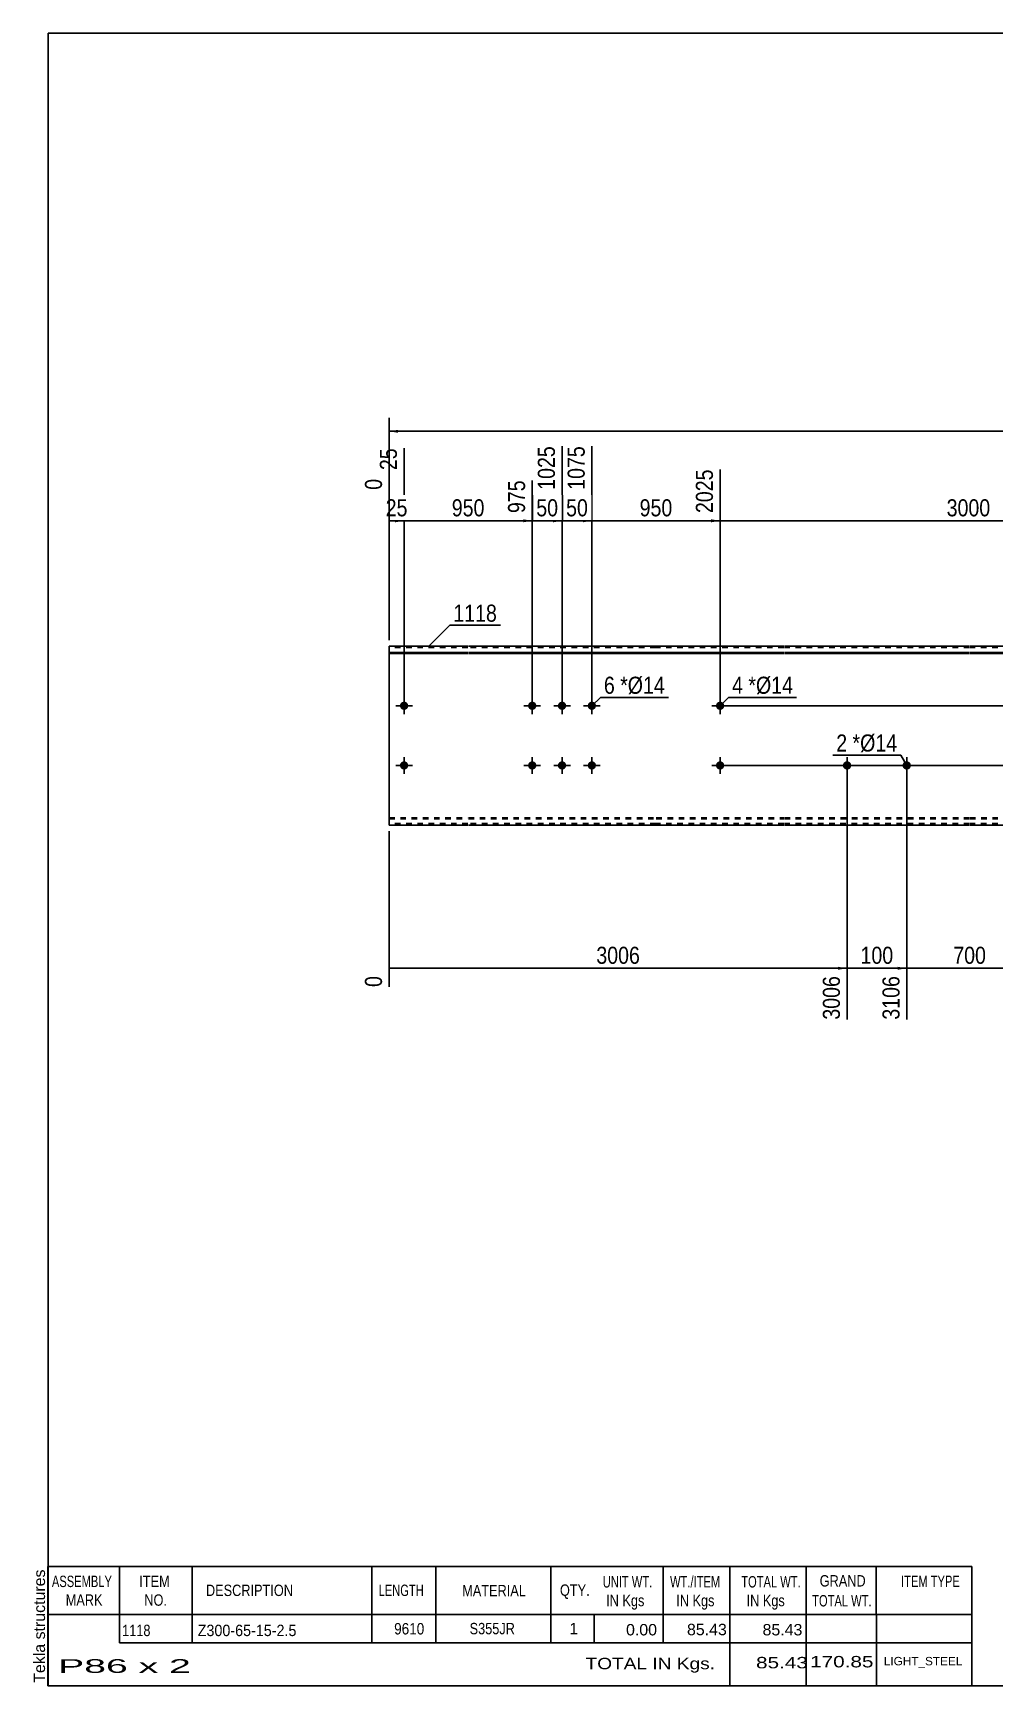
# Model space of a CAD drawing. Header units: millimetres. Extents: x -60 to 343, y -159 to 118.
# Drawn here: x -59.7 to 101.6, y -159.3 to 117.8 of the extents above; entities that cross this region are included whole.
import ezdxf

# ---------------------------------------------------------------- set-up
doc = ezdxf.new("R2010")
doc.units = ezdxf.units.MM
doc.linetypes.add('DXK_LINE_DOT1', pattern=[1.8814, 0.9407, -0.9407])
doc.styles.add('Arial', font='ARIAL.TTF', dxfattribs={"height": 0.2})
doc.styles.add('Arial Narrow', font='ARIALN.TTF', dxfattribs={"height": 0.2})

# ---------------------------------------------------------------- blocks, each defined once
blk = doc.blocks.new('Unknown-629085307-1779')
at = {"color": 5, "linetype": 'Continuous'}
for p, q in [((342.8, 117.75), (-57.2, 117.75)), ((-57.2, 117.75), (-57.2, -159.25)), ((342.8, -159.25), (342.8, 117.75)), ((-57.2, -159.25), (342.8, -159.25))]:
    blk.add_line(p, q, dxfattribs=at)
at = {"color": 174, "linetype": 'Continuous', "style": 'Arial'}
blk.add_text('Tekla structures', height=1.9102, rotation=90, dxfattribs=at).set_placement((-57.7, -158.75))
blk = doc.blocks.new('Part-629085307-1218 - 1203')
at = {"color": 2, "linetype": 'Continuous'}
for p, q in [((0, -15), (0, 15)), ((13.2, 15), (0, 15)), ((0, 13.94), (13.2, 13.94)), ((44.69, 15), (13.3, 15)), ((13.3, 13.94), (44.69, 13.94)), ((66.18, 15), (44.79, 15)), ((44.79, 13.94), (66.18, 13.94)), ((97.28, 15), (66.28, 15)), ((66.28, 13.94), (97.28, 13.94)), ((128.38, 15), (97.38, 15)), ((97.38, 13.94), (128.38, 13.94)), ((149.08, 15), (128.48, 15)), ((128.48, 13.94), (149.08, 13.94)), ((180.18, 15), (149.18, 15)), ((149.18, 13.94), (180.18, 13.94)), ((211.28, 15), (180.28, 15)), ((180.28, 13.94), (211.28, 13.94)), ((242.38, 15), (211.38, 15)), ((211.38, 13.94), (242.38, 13.94)), ((273.88, 15), (242.48, 15)), ((242.48, 13.94), (273.88, 13.94)), ((283.58, 15), (273.98, 15)), ((273.98, 13.94), (283.58, 13.94)), ((283.58, 15), (283.58, -15)), ((0, 13.76), (13.2, 13.76)), ((13.3, 13.76), (44.69, 13.76)), ((44.79, 13.76), (66.18, 13.76)), ((66.28, 13.76), (97.28, 13.76)), ((97.38, 13.76), (128.38, 13.76)), ((128.48, 13.76), (149.08, 13.76)), ((149.18, 13.76), (180.18, 13.76)), ((180.28, 13.76), (211.28, 13.76)), ((211.38, 13.76), (242.38, 13.76)), ((242.48, 13.76), (273.88, 13.76)), ((273.98, 13.76), (283.58, 13.76)), ((13.2, -15), (0, -15)), ((44.69, -15), (13.3, -15)), ((66.18, -15), (44.79, -15)), ((97.28, -15), (66.28, -15)), ((128.38, -15), (97.38, -15)), ((149.08, -15), (128.48, -15)), ((180.18, -15), (149.18, -15)), ((211.28, -15), (180.28, -15)), ((242.38, -15), (211.38, -15)), ((273.88, -15), (242.48, -15)), ((283.58, -15), (273.98, -15))]:
    blk.add_line(p, q, dxfattribs=at)
at = {"color": 7, "linetype": 'DXK_LINE_DOT1'}
for p, q in [((13.2, 14.75), (0, 14.75)), ((44.69, 14.75), (13.3, 14.75)), ((66.18, 14.75), (44.79, 14.75)), ((97.28, 14.75), (66.28, 14.75)), ((128.38, 14.75), (97.38, 14.75)), ((149.08, 14.75), (128.48, 14.75)), ((180.18, 14.75), (149.18, 14.75)), ((211.28, 14.75), (180.28, 14.75)), ((242.38, 14.75), (211.38, 14.75)), ((273.88, 14.75), (242.48, 14.75)), ((283.58, 14.75), (273.98, 14.75)), ((0, -13.76), (13.2, -13.76)), ((13.3, -13.76), (44.69, -13.76)), ((44.79, -13.76), (66.18, -13.76)), ((66.28, -13.76), (97.28, -13.76)), ((97.38, -13.76), (128.38, -13.76)), ((128.48, -13.76), (149.08, -13.76)), ((149.18, -13.76), (180.18, -13.76)), ((180.28, -13.76), (211.28, -13.76)), ((211.38, -13.76), (242.38, -13.76)), ((242.48, -13.76), (273.88, -13.76)), ((273.98, -13.76), (283.58, -13.76)), ((0, -13.94), (13.2, -13.94)), ((13.2, -14.75), (0, -14.75)), ((13.3, -13.94), (44.69, -13.94)), ((44.69, -14.75), (13.3, -14.75)), ((44.79, -13.94), (66.18, -13.94)), ((66.18, -14.75), (44.79, -14.75)), ((66.28, -13.94), (97.28, -13.94)), ((97.28, -14.75), (66.28, -14.75)), ((97.38, -13.94), (128.38, -13.94)), ((128.38, -14.75), (97.38, -14.75)), ((128.48, -13.94), (149.08, -13.94)), ((149.08, -14.75), (128.48, -14.75)), ((149.18, -13.94), (180.18, -13.94)), ((180.18, -14.75), (149.18, -14.75)), ((180.28, -13.94), (211.28, -13.94)), ((211.28, -14.75), (180.28, -14.75)), ((211.38, -13.94), (242.38, -13.94)), ((242.38, -14.75), (211.38, -14.75)), ((242.48, -13.94), (273.88, -13.94)), ((273.88, -14.75), (242.48, -14.75)), ((273.98, -13.94), (283.58, -13.94)), ((283.58, -14.75), (273.98, -14.75))]:
    blk.add_line(p, q, dxfattribs=at)
blk = doc.blocks.new('Bolt-629085307-1219 - 1203')
at = {"linetype": 'Continuous'}
for points in [[(23.29, 5, -1), (24.69, 5, -1)], [(28.29, 5, -1), (29.69, 5, -1)], [(33.29, 5, -1), (34.69, 5, -1)], [(23.29, -5, -1), (24.69, -5, -1)], [(28.29, -5, -1), (29.69, -5, -1)], [(33.29, -5, -1), (34.69, -5, -1)]]:
    blk.add_hatch(color=3, dxfattribs=at).paths.add_polyline_path(points)
at = {"color": 3, "linetype": 'Continuous'}
for p, q in [((23.99, 3.6), (23.99, 6.4)), ((28.99, 3.6), (28.99, 6.4)), ((33.99, 3.6), (33.99, 6.4)), ((22.59, 5), (25.39, 5)), ((27.59, 5), (30.39, 5)), ((32.59, 5), (35.39, 5)), ((22.59, -5), (25.39, -5)), ((23.99, -6.4), (23.99, -3.6)), ((27.59, -5), (30.39, -5)), ((28.99, -6.4), (28.99, -3.6)), ((32.59, -5), (35.39, -5)), ((33.99, -6.4), (33.99, -3.6))]:
    blk.add_line(p, q, dxfattribs=at)
blk = doc.blocks.new('Bolt-629085307-1220 - 1203')
at = {"linetype": 'Continuous'}
for points in [[(1.8, 5, -1), (3.2, 5, -1)], [(54.79, 5, -1), (56.19, 5, -1)]]:
    blk.add_hatch(color=3, dxfattribs=at).paths.add_polyline_path(points)
at = {"color": 3, "linetype": 'Continuous'}
for p, q in [((2.5, 3.6), (2.5, 6.4)), ((55.49, 3.6), (55.49, 6.4)), ((1.1, 5), (3.9, 5)), ((54.09, 5), (56.89, 5))]:
    blk.add_line(p, q, dxfattribs=at)
blk = doc.blocks.new('Bolt-629085307-1221 - 1203')
at = {"linetype": 'Continuous'}
for points in [[(1.8, -5, -1), (3.2, -5, -1)], [(54.79, -5, -1), (56.19, -5, -1)]]:
    blk.add_hatch(color=3, dxfattribs=at).paths.add_polyline_path(points)
at = {"color": 3, "linetype": 'Continuous'}
for p, q in [((1.1, -5), (3.9, -5)), ((2.5, -6.4), (2.5, -3.6)), ((54.09, -5), (56.89, -5)), ((55.49, -6.4), (55.49, -3.6))]:
    blk.add_line(p, q, dxfattribs=at)
blk = doc.blocks.new('Bolt-629085307-1224 - 1203')
at = {"linetype": 'Continuous'}
for points in [[(76.78, -5.7), (76.64, -5.69), (76.5, -5.64), (76.37, -5.57), (76.26, -5.47), (76.18, -5.35), (76.12, -5.22), (76.09, -5.08), (76.09, -4.93), (76.12, -4.79), (76.18, -4.65), (76.26, -4.53), (76.37, -4.44), (76.5, -4.36), (76.64, -4.32), (76.78, -4.3), (76.93, -4.32), (77.07, -4.36), (77.2, -4.44), (77.31, -4.53), (77.39, -4.65), (77.45, -4.79), (77.48, -4.93), (77.48, -5.08), (77.45, -5.22), (77.39, -5.35), (77.31, -5.47), (77.2, -5.57), (77.07, -5.64), (76.93, -5.69)], [(86.78, -5.7), (86.64, -5.69), (86.5, -5.64), (86.37, -5.57), (86.26, -5.47), (86.18, -5.35), (86.12, -5.22), (86.09, -5.08), (86.09, -4.93), (86.12, -4.79), (86.18, -4.65), (86.26, -4.53), (86.37, -4.44), (86.5, -4.36), (86.64, -4.32), (86.78, -4.3), (86.93, -4.32), (87.07, -4.36), (87.2, -4.44), (87.31, -4.53), (87.39, -4.65), (87.45, -4.79), (87.48, -4.93), (87.48, -5.08), (87.45, -5.22), (87.39, -5.35), (87.31, -5.47), (87.2, -5.57), (87.07, -5.64), (86.93, -5.69)]]:
    blk.add_hatch(color=3, dxfattribs=at).paths.add_polyline_path(points)
at = {"color": 3, "linetype": 'Continuous'}
for p, q in [((78.18, -5), (75.38, -5)), ((76.78, -6.4), (76.78, -3.6)), ((88.18, -5), (85.38, -5)), ((86.78, -6.4), (86.78, -3.6))]:
    blk.add_line(p, q, dxfattribs=at)
blk = doc.blocks.new('StraightDimension-629085307-1367 - 1203')
at = {"linetype": 'Continuous'}
for points in [[(275.75, 13.5), (276, 15), (276.25, 13.5)], [(276.25, 6.5), (276, 5), (275.75, 6.5)]]:
    blk.add_hatch(color=7, dxfattribs=at).paths.add_polyline_path(points)
at = {"color": 7, "linetype": 'Continuous'}
for p, q in [((264.18, 15), (278.4, 15)), ((276, 5), (276, 15)), ((56.49, 5), (278.4, 5))]:
    blk.add_line(p, q, dxfattribs=at)
at = {"color": 0}
blk.add_wipeout([(275.85, 13.34), (271.65, 13.34), (271.65, 6.66), (275.85, 6.66)], dxfattribs=at)
at = {"color": 3, "style": 'Arial Narrow'}
blk.add_text('100', height=2.863, rotation=90.0002, dxfattribs=at).set_placement((275.25, 7.26))
blk = doc.blocks.new('StraightDimension-629085307-1312 - 1203')
at = {"linetype": 'Continuous'}
blk.add_hatch(color=7, dxfattribs=at).paths.add_polyline_path([(53.99, 36.25), (55.49, 36), (53.99, 35.75)])
at = {"color": 7, "linetype": 'Continuous'}
for p, q in [((33.99, 6), (33.99, 48.51)), ((55.49, 6), (55.49, 44.61)), ((33.99, 36), (55.49, 36))]:
    blk.add_line(p, q, dxfattribs=at)
at = {"color": 0, "linetype": 'Continuous'}
blk.add_wipeout([(54.89, 45.21), (50.69, 45.21), (50.69, 36.7), (54.89, 36.7)], dxfattribs=at)
at = {"color": 0}
blk.add_wipeout([(48.08, 36.15), (48.08, 40.35), (41.4, 40.35), (41.4, 36.15)], dxfattribs=at)
at = {"color": 3, "linetype": 'Continuous', "style": 'Arial Narrow'}
blk.add_text('2025', height=2.863, rotation=90.0002, dxfattribs=at).set_placement((54.29, 37.3))
at = {"color": 3, "style": 'Arial Narrow'}
blk.add_text('950', height=2.863, dxfattribs=at).set_placement((42, 36.75))
blk = doc.blocks.new('StraightDimension-629085307-1270 - 1203')
at = {"linetype": 'Continuous'}
blk.add_hatch(color=7, dxfattribs=at).paths.add_polyline_path([(106.38, -38.75), (107.88, -39), (106.38, -39.25)])
at = {"color": 7, "linetype": 'Continuous'}
for p, q in [((86.78, -6), (86.78, -47.61)), ((107.88, -6), (107.88, -47.61)), ((86.78, -39), (107.88, -39))]:
    blk.add_line(p, q, dxfattribs=at)
at = {"color": 0}
blk.add_wipeout([(100.68, -38.85), (100.68, -34.65), (93.99, -34.65), (93.99, -38.85)], dxfattribs=at)
at = {"color": 0, "linetype": 'Continuous'}
blk.add_wipeout([(107.28, -39.7), (103.08, -39.7), (103.08, -48.21), (107.28, -48.21)], dxfattribs=at)
at = {"color": 3, "style": 'Arial Narrow'}
blk.add_text('700', height=2.863, dxfattribs=at).set_placement((94.59, -38.25))
at = {"color": 3, "linetype": 'Continuous', "style": 'Arial Narrow'}
blk.add_text('3806', height=2.863, rotation=90.0002, dxfattribs=at).set_placement((106.68, -47.61))
blk = doc.blocks.new('StraightDimension-629085307-1271 - 1203')
at = {"linetype": 'Continuous'}
blk.add_hatch(color=7, dxfattribs=at).paths.add_polyline_path([(85.28, -38.75), (86.78, -39), (85.28, -39.25)])
at = {"color": 7, "linetype": 'Continuous'}
for p, q in [((76.78, -6), (76.78, -47.61)), ((86.78, -6), (86.78, -47.61)), ((76.78, -39), (86.78, -39))]:
    blk.add_line(p, q, dxfattribs=at)
at = {"color": 0}
blk.add_wipeout([(85.13, -38.85), (85.13, -34.65), (78.44, -34.65), (78.44, -38.85)], dxfattribs=at)
at = {"color": 3, "style": 'Arial Narrow'}
blk.add_text('100', height=2.863, dxfattribs=at).set_placement((79.04, -38.25))
at = {"color": 0, "linetype": 'Continuous'}
blk.add_wipeout([(86.18, -39.7), (81.98, -39.7), (81.98, -48.21), (86.18, -48.21)], dxfattribs=at)
at = {"color": 3, "linetype": 'Continuous', "style": 'Arial Narrow'}
blk.add_text('3106', height=2.863, rotation=90.0002, dxfattribs=at).set_placement((85.58, -47.61))
blk = doc.blocks.new('StraightDimension-629085307-1351 - 1203')
at = {"linetype": 'Continuous'}
for points in [[(242.75, 13.5), (243, 15), (243.25, 13.5)], [(243.25, -3.5), (243, -5), (242.75, -3.5)]]:
    blk.add_hatch(color=7, dxfattribs=at).paths.add_polyline_path(points)
at = {"color": 7, "linetype": 'Continuous'}
for p, q in [((232.88, 15), (245.4, 15)), ((243, -5), (243, 15)), ((87.78, -5), (245.4, -5))]:
    blk.add_line(p, q, dxfattribs=at)
at = {"color": 0}
blk.add_wipeout([(242.85, 8.34), (238.65, 8.34), (238.65, 1.66), (242.85, 1.66)], dxfattribs=at)
at = {"color": 3, "style": 'Arial Narrow'}
blk.add_text('200', height=2.863, rotation=90.0002, dxfattribs=at).set_placement((242.25, 2.26))
blk = doc.blocks.new('StraightDimension-629085307-1272 - 1203')
at = {"linetype": 'Continuous'}
blk.add_hatch(color=7, dxfattribs=at).paths.add_polyline_path([(75.28, -38.75), (76.78, -39), (75.28, -39.25)])
at = {"color": 7, "linetype": 'Continuous'}
for p, q in [((76.78, -6), (76.78, -47.61)), ((0, -16), (0, -42.13)), ((0, -39), (76.78, -39))]:
    blk.add_line(p, q, dxfattribs=at)
at = {"color": 0}
blk.add_wipeout([(42.65, -38.85), (42.65, -34.65), (34.14, -34.65), (34.14, -38.85)], dxfattribs=at)
at = {"color": 0, "linetype": 'Continuous'}
for points in [[(-0.6, -39.7), (-4.8, -39.7), (-4.8, -42.73), (-0.6, -42.73)], [(76.18, -39.7), (71.98, -39.7), (71.98, -48.21), (76.18, -48.21)]]:
    blk.add_wipeout(points, dxfattribs=at)
at = {"color": 3, "style": 'Arial Narrow'}
blk.add_text('3006', height=2.863, dxfattribs=at).set_placement((34.74, -38.25))
at = {"color": 3, "linetype": 'Continuous', "style": 'Arial Narrow'}
for s, height, p in [('0', 2.86, (-1.2, -42.13)), ('3006', 2.863, (75.58, -47.61))]:
    blk.add_text(s, height=height, rotation=90.0002, dxfattribs=at).set_placement(p)
blk = doc.blocks.new('StraightDimension-629085307-1311 - 1203')
at = {"linetype": 'Continuous'}
blk.add_hatch(color=7, dxfattribs=at).paths.add_polyline_path([(137.28, 36.25), (138.78, 36), (137.28, 35.75)])
at = {"color": 7, "linetype": 'Continuous'}
for p, q in [((55.49, 6), (55.49, 44.61)), ((138.78, 6), (138.78, 44.61)), ((55.49, 36), (138.78, 36))]:
    blk.add_line(p, q, dxfattribs=at)
at = {"color": 0, "linetype": 'Continuous'}
blk.add_wipeout([(138.18, 45.21), (133.98, 45.21), (133.98, 36.7), (138.18, 36.7)], dxfattribs=at)
at = {"color": 0}
blk.add_wipeout([(101.39, 36.15), (101.39, 40.35), (92.88, 40.35), (92.88, 36.15)], dxfattribs=at)
at = {"color": 3, "linetype": 'Continuous', "style": 'Arial Narrow'}
blk.add_text('5025', height=2.863, rotation=90.0002, dxfattribs=at).set_placement((137.58, 37.3))
at = {"color": 3, "style": 'Arial Narrow'}
blk.add_text('3000', height=2.863, dxfattribs=at).set_placement((93.48, 36.75))
blk = doc.blocks.new('StraightDimension-629085307-1313 - 1203')
at = {"linetype": 'Continuous'}
blk.add_hatch(color=7, dxfattribs=at).paths.add_polyline_path([(32.49, 36.25), (33.99, 36), (32.49, 35.75)])
at = {"color": 7, "linetype": 'Continuous'}
for p, q in [((28.99, 6), (28.99, 48.51)), ((33.99, 6), (33.99, 48.51)), ((28.99, 36), (33.99, 36))]:
    blk.add_line(p, q, dxfattribs=at)
at = {"color": 0}
blk.add_wipeout([(33.92, 36.15), (33.92, 40.35), (29.07, 40.35), (29.07, 36.15)], dxfattribs=at)
at = {"color": 0, "linetype": 'Continuous'}
blk.add_wipeout([(33.39, 49.11), (29.19, 49.11), (29.19, 40.6), (33.39, 40.6)], dxfattribs=at)
at = {"color": 3, "linetype": 'Continuous', "style": 'Arial Narrow'}
blk.add_text('1075', height=2.863, rotation=90.0002, dxfattribs=at).set_placement((32.79, 41.2))
at = {"color": 3, "style": 'Arial Narrow'}
blk.add_text('50', height=2.863, dxfattribs=at).set_placement((29.67, 36.75))
blk = doc.blocks.new('StraightDimension-629085307-1314 - 1203')
at = {"linetype": 'Continuous'}
blk.add_hatch(color=7, dxfattribs=at).paths.add_polyline_path([(27.49, 36.25), (28.99, 36), (27.49, 35.75)])
at = {"color": 7, "linetype": 'Continuous'}
for p, q in [((28.99, 6), (28.99, 48.51)), ((23.99, 6), (23.99, 42.78)), ((23.99, 36), (28.99, 36))]:
    blk.add_line(p, q, dxfattribs=at)
at = {"color": 0}
blk.add_wipeout([(28.92, 36.15), (28.92, 40.35), (24.07, 40.35), (24.07, 36.15)], dxfattribs=at)
at = {"color": 0, "linetype": 'Continuous'}
blk.add_wipeout([(28.39, 49.11), (24.19, 49.11), (24.19, 40.6), (28.39, 40.6)], dxfattribs=at)
at = {"color": 3, "linetype": 'Continuous', "style": 'Arial Narrow'}
blk.add_text('1025', height=2.863, rotation=90.0002, dxfattribs=at).set_placement((27.79, 41.2))
at = {"color": 3, "style": 'Arial Narrow'}
blk.add_text('50', height=2.863, dxfattribs=at).set_placement((24.67, 36.75))
blk = doc.blocks.new('StraightDimension-629085307-1315 - 1203')
at = {"linetype": 'Continuous'}
blk.add_hatch(color=7, dxfattribs=at).paths.add_polyline_path([(22.49, 36.25), (23.99, 36), (22.49, 35.75)])
at = {"color": 7, "linetype": 'Continuous'}
for p, q in [((2.5, 6), (2.5, 48.16)), ((23.99, 6), (23.99, 42.78)), ((2.5, 36), (23.99, 36))]:
    blk.add_line(p, q, dxfattribs=at)
at = {"color": 0, "linetype": 'Continuous'}
blk.add_wipeout([(23.39, 43.38), (19.19, 43.38), (19.19, 36.7), (23.39, 36.7)], dxfattribs=at)
at = {"color": 0}
blk.add_wipeout([(16.59, 36.15), (16.59, 40.35), (9.9, 40.35), (9.9, 36.15)], dxfattribs=at)
at = {"color": 3, "linetype": 'Continuous', "style": 'Arial Narrow'}
blk.add_text('975', height=2.863, rotation=90.0002, dxfattribs=at).set_placement((22.79, 37.3))
at = {"color": 3, "style": 'Arial Narrow'}
blk.add_text('950', height=2.863, dxfattribs=at).set_placement((10.5, 36.75))
blk = doc.blocks.new('StraightDimension-629085307-1316 - 1203')
at = {"linetype": 'Continuous'}
blk.add_hatch(color=7, dxfattribs=at).paths.add_polyline_path([(1, 36.25), (2.5, 36), (1, 35.75)])
at = {"color": 7, "linetype": 'Continuous'}
for p, q in [((2.5, 6), (2.5, 48.16)), ((0, 16), (0, 43.03)), ((0, 36), (2.5, 36))]:
    blk.add_line(p, q, dxfattribs=at)
at = {"color": 0, "linetype": 'Continuous'}
blk.add_wipeout([(1.9, 48.76), (-2.3, 48.76), (-2.3, 43.9), (1.9, 43.9)], dxfattribs=at)
at = {"color": 0}
blk.add_wipeout([(3.68, 36.15), (3.68, 40.35), (-1.18, 40.35), (-1.18, 36.15)], dxfattribs=at)
at = {"color": 0, "linetype": 'Continuous'}
blk.add_wipeout([(-0.6, 43.63), (-4.8, 43.63), (-4.8, 40.6), (-0.6, 40.6)], dxfattribs=at)
at = {"color": 3, "linetype": 'Continuous', "style": 'Arial Narrow'}
for s, height, p in [('25', 2.863, (1.3, 44.5)), ('0', 2.86, (-1.2, 41.2))]:
    blk.add_text(s, height=height, rotation=90.0002, dxfattribs=at).set_placement(p)
at = {"color": 3, "style": 'Arial Narrow'}
blk.add_text('25', height=2.863, dxfattribs=at).set_placement((-0.58, 36.75))
blk = doc.blocks.new('StraightDimension-629085307-1352 - 1203')
at = {"linetype": 'Continuous'}
for points in [[(242.75, -6.5), (243, -5), (243.25, -6.5)], [(243.25, -13.5), (243, -15), (242.75, -13.5)]]:
    blk.add_hatch(color=7, dxfattribs=at).paths.add_polyline_path(points)
at = {"color": 7, "linetype": 'Continuous'}
for p, q in [((87.78, -5), (245.4, -5)), ((243, -15), (243, -5)), ((232.88, -15), (245.4, -15))]:
    blk.add_line(p, q, dxfattribs=at)
at = {"color": 0}
blk.add_wipeout([(242.85, -6.66), (238.65, -6.66), (238.65, -13.34), (242.85, -13.34)], dxfattribs=at)
at = {"color": 3, "style": 'Arial Narrow'}
blk.add_text('100', height=2.863, rotation=90.0002, dxfattribs=at).set_placement((242.25, -12.74))
blk = doc.blocks.new('StraightDimension-629085307-1368 - 1203')
at = {"linetype": 'Continuous'}
for points in [[(275.75, 3.5), (276, 5), (276.25, 3.5)], [(276.25, -3.5), (276, -5), (275.75, -3.5)]]:
    blk.add_hatch(color=7, dxfattribs=at).paths.add_polyline_path(points)
at = {"color": 7, "linetype": 'Continuous'}
for p, q in [((56.49, 5), (278.4, 5)), ((276, -5), (276, 5)), ((56.49, -5), (278.4, -5))]:
    blk.add_line(p, q, dxfattribs=at)
at = {"color": 0}
blk.add_wipeout([(275.85, 3.34), (271.65, 3.34), (271.65, -3.34), (275.85, -3.34)], dxfattribs=at)
at = {"color": 3, "style": 'Arial Narrow'}
blk.add_text('100', height=2.863, rotation=90.0002, dxfattribs=at).set_placement((275.25, -2.74))
blk = doc.blocks.new('StraightDimension-629085307-1369 - 1203')
at = {"linetype": 'Continuous'}
for points in [[(275.75, -6.5), (276, -5), (276.25, -6.5)], [(276.25, -13.5), (276, -15), (275.75, -13.5)]]:
    blk.add_hatch(color=7, dxfattribs=at).paths.add_polyline_path(points)
at = {"color": 7, "linetype": 'Continuous'}
for p, q in [((56.49, -5), (278.4, -5)), ((276, -15), (276, -5)), ((264.18, -15), (278.4, -15))]:
    blk.add_line(p, q, dxfattribs=at)
at = {"color": 0}
blk.add_wipeout([(275.85, -6.66), (271.65, -6.66), (271.65, -13.34), (275.85, -13.34)], dxfattribs=at)
at = {"color": 3, "style": 'Arial Narrow'}
blk.add_text('100', height=2.863, rotation=90.0002, dxfattribs=at).set_placement((275.25, -12.74))
blk = doc.blocks.new('StraightDimension-629085307-1389 - 1203')
at = {"linetype": 'Continuous'}
for points in [[(1.5, 50.75), (0, 51), (1.5, 51.25)], [(282.08, 51.25), (283.58, 51), (282.08, 50.75)]]:
    blk.add_hatch(color=7, dxfattribs=at).paths.add_polyline_path(points)
at = {"color": 7, "linetype": 'Continuous'}
for p, q in [((0, 16), (0, 53.25)), ((283.58, 16), (283.58, 53.25)), ((0, 51), (283.58, 51))]:
    blk.add_line(p, q, dxfattribs=at)
at = {"color": 0}
blk.add_wipeout([(146.05, 51.15), (146.05, 55.35), (137.53, 55.35), (137.53, 51.15)], dxfattribs=at)
at = {"color": 3, "style": 'Arial Narrow'}
blk.add_text('9610', height=2.863, dxfattribs=at).set_placement((138.13, 51.75))
blk = doc.blocks.new('CBS_BOM-629085307-1846')
at = {"color": 7, "linetype": 'Continuous'}
for p, q in [((-57.23, -147.28), (-57.23, -139.28)), ((-57.23, -139.28), (97.69, -139.28)), ((-45.23, -147.28), (-45.23, -139.28)), ((-33.04, -147.28), (-33.04, -139.28)), ((-2.88, -147.28), (-2.88, -139.28)), ((7.8, -147.28), (7.8, -139.28)), ((27.12, -147.28), (27.12, -139.28)), ((45.92, -147.28), (45.92, -139.28)), ((57.13, -147.28), (57.13, -139.28)), ((69.92, -147.28), (69.92, -139.28)), ((81.67, -147.28), (81.67, -139.28)), ((97.69, -139.29), (97.69, -147.27)), ((-57.23, -147.28), (97.69, -147.28)), ((-57.23, -152.08), (-57.23, -147.28)), ((-45.23, -152.08), (-45.23, -147.28)), ((-33.04, -152.08), (-33.04, -147.28)), ((-2.88, -152.08), (-2.88, -147.28)), ((7.8, -152.08), (7.8, -147.28)), ((27.12, -152.08), (27.12, -147.28)), ((34.38, -152.08), (34.38, -147.28)), ((45.92, -152.08), (45.92, -147.28)), ((57.13, -152.08), (57.13, -147.28)), ((69.92, -152.08), (69.92, -147.28)), ((81.69, -152.08), (81.69, -147.28)), ((97.69, -147.28), (97.69, -152.08)), ((-57.23, -159.28), (-57.23, -152.1)), ((-45.23, -152.08), (97.69, -152.08)), ((57.13, -159.28), (57.13, -152.1)), ((69.92, -159.28), (69.92, -152.1)), ((81.73, -159.28), (81.73, -152.1)), ((97.69, -152.08), (97.69, -159.28)), ((-57.23, -159.28), (97.69, -159.28))]:
    blk.add_line(p, q, dxfattribs=at)
at = {"color": 3, "linetype": 'Continuous', "style": 'Arial'}
for s, height, width, p in [('ASSEMBLY', 1.91, 0.7, (-56.55, -142.71)), ('ITEM', 1.91, 0.8, (-41.9, -142.71)), ('UNIT WT.', 1.91, 0.7, (35.81, -142.78)), ('WT./ITEM', 1.91, 0.7, (47.1, -142.78)), ('TOTAL WT.', 1.91, 0.7, (59.04, -142.78)), ('GRAND', 1.91, 0.8, (72.19, -142.62)), ('ITEM TYPE', 1.91, 0.7, (85.83, -142.7)), ('MARK', 1.91, 0.8, (-54.23, -145.84)), ('NO.', 1.91, 0.8, (-41.05, -145.84)), ('DESCRIPTION', 1.9102, 0.8, (-30.72, -144.21)), ('LENGTH', 1.91, 0.7, (-1.77, -144.21)), ('MATERIAL', 1.91, 0.8, (12.25, -144.26)), ('QTY.', 1.91, 0.8, (28.64, -144.18)), ('IN Kgs', 1.91, 0.8, (36.39, -145.92)), ('IN Kgs', 1.91, 0.8, (48.14, -145.92)), ('IN Kgs', 1.91, 0.8, (59.93, -145.92)), ('TOTAL WT.', 1.91, 0.7, (70.93, -145.96))]:
    blk.add_text(s, height=height, dxfattribs=dict(at, width=width)).set_placement(p)
at = {"color": 7, "linetype": 'Continuous', "style": 'Arial'}
for s, height, width, p in [('1118', 1.91, 0.8, (-44.77, -150.93)), ('Z300-65-15-2.5', 1.9102, 0.9, (-32.1, -150.93)), ('9610', 1.91, 0.85, (0.84, -150.65)), ('S355JR', 1.91, 0.8, (13.49, -150.62))]:
    blk.add_text(s, height=height, dxfattribs=dict(at, width=width)).set_placement(p)
for s, p in [('1', (30.21, -150.62)), ('0.00', (39.72, -150.81)), ('85.43', (49.94, -150.78)), ('85.43', (62.61, -150.81))]:
    blk.add_text(s, height=1.91, dxfattribs=at).set_placement(p)
at = {"color": 6, "linetype": 'Continuous', "style": 'Arial'}
for s, height, width, p in [('P86 x 2', 2.292, 2.05, (-55.51, -157.09)), ('TOTAL IN Kgs.', 1.9102, 1.2, (32.93, -156.48)), ('85.43', 1.91, 1.3, (61.52, -156.33)), ('170.85', 1.91, 1.3, (70.59, -156.17))]:
    blk.add_text(s, height=height, dxfattribs=dict(at, width=width)).set_placement(p)
blk.add_text('LIGHT_STEEL', height=1.4135, dxfattribs=at).set_placement((82.94, -155.83))
blk = doc.blocks.new('Mark-629085307-1392 - 1203')
at = {"color": 0}
blk.add_wipeout([(18.07, 19.09), (18.07, 22.09), (10.76, 22.09), (10.76, 19.09)], dxfattribs=at)
blk.add_wipeout([(18.07, 19.09), (18.07, 22.09), (10.76, 22.09), (10.76, 19.09)], dxfattribs=at)
at = {"color": 7, "linetype": 'Continuous'}
for p, q in [((6.62, 14.95), (10.16, 18.49)), ((10.16, 18.49), (18.67, 18.49))]:
    blk.add_line(p, q, dxfattribs=at)
at = {"color": 3, "style": 'Arial Narrow'}
blk.add_text('1118', height=2.863, dxfattribs=at).set_placement((10.76, 19.09))
blk = doc.blocks.new('Mark-629085307-1406 - 1203')
at = {"color": 0}
blk.add_wipeout([(37.84, 7.01), (37.84, 10.01), (36.01, 10.01), (36.01, 7.01)], dxfattribs=at)
blk.add_wipeout([(37.84, 7.01), (37.84, 10.01), (36.01, 10.01), (36.01, 7.01)], dxfattribs=at)
at = {"color": 7, "linetype": 'Continuous'}
blk.add_line((33.99, 5), (35.41, 6.41), dxfattribs=at)
at = {"color": 0}
blk.add_wipeout([(40.01, 7.01), (40.01, 10.01), (38.74, 10.01), (38.74, 7.01)], dxfattribs=at)
blk.add_wipeout([(40.01, 7.01), (40.01, 10.01), (38.74, 10.01), (38.74, 7.01)], dxfattribs=at)
at = {"color": 3, "style": 'Arial Narrow'}
blk.add_text('6', height=2.86, dxfattribs=at).set_placement((36.01, 7.01))
at = {"color": 0}
blk.add_wipeout([(46.23, 7.01), (46.23, 10.01), (40.01, 10.01), (40.01, 7.01)], dxfattribs=at)
blk.add_wipeout([(46.23, 7.01), (46.23, 10.01), (40.01, 10.01), (40.01, 7.01)], dxfattribs=at)
at = {"color": 7, "linetype": 'Continuous'}
blk.add_line((35.41, 6.41), (46.83, 6.41), dxfattribs=at)
at = {"color": 3, "style": 'Arial Narrow'}
for s, height, p in [('*', 2.86, (38.74, 7.01)), ('Ø14', 2.863, (40.01, 7.01))]:
    blk.add_text(s, height=height, dxfattribs=at).set_placement(p)
blk = doc.blocks.new('MarkSet-629085307-1403 - 1203')
at = {"color": 0}
blk.add_wipeout([(59.33, 7.01), (59.33, 10.01), (57.5, 10.01), (57.5, 7.01)], dxfattribs=at)
blk.add_wipeout([(59.33, 7.01), (59.33, 10.01), (57.5, 10.01), (57.5, 7.01)], dxfattribs=at)
at = {"color": 7, "linetype": 'Continuous'}
blk.add_line((55.49, 5), (56.9, 6.41), dxfattribs=at)
at = {"color": 0}
blk.add_wipeout([(61.51, 7.01), (61.51, 10.01), (60.23, 10.01), (60.23, 7.01)], dxfattribs=at)
blk.add_wipeout([(61.51, 7.01), (61.51, 10.01), (60.23, 10.01), (60.23, 7.01)], dxfattribs=at)
at = {"color": 3, "style": 'Arial Narrow'}
blk.add_text('4', height=2.86, dxfattribs=at).set_placement((57.5, 7.01))
at = {"color": 0}
blk.add_wipeout([(67.72, 7.01), (67.72, 10.01), (61.51, 10.01), (61.51, 7.01)], dxfattribs=at)
blk.add_wipeout([(67.72, 7.01), (67.72, 10.01), (61.51, 10.01), (61.51, 7.01)], dxfattribs=at)
at = {"color": 7, "linetype": 'Continuous'}
blk.add_line((56.9, 6.41), (68.32, 6.41), dxfattribs=at)
at = {"color": 3, "style": 'Arial Narrow'}
for s, height, p in [('*', 2.86, (60.23, 7.01)), ('Ø14', 2.863, (61.51, 7.01))]:
    blk.add_text(s, height=height, dxfattribs=at).set_placement(p)
blk = doc.blocks.new('Mark-629085307-1409 - 1203')
at = {"color": 0}
blk.add_wipeout([(76.79, -2.67), (76.79, 0.33), (74.97, 0.33), (74.97, -2.67)], dxfattribs=at)
blk.add_wipeout([(76.79, -2.67), (76.79, 0.33), (74.97, 0.33), (74.97, -2.67)], dxfattribs=at)
blk.add_wipeout([(78.97, -2.67), (78.97, 0.33), (77.69, 0.33), (77.69, -2.67)], dxfattribs=at)
blk.add_wipeout([(78.97, -2.67), (78.97, 0.33), (77.69, 0.33), (77.69, -2.67)], dxfattribs=at)
at = {"color": 3, "style": 'Arial Narrow'}
blk.add_text('2', height=2.86, dxfattribs=at).set_placement((74.97, -2.67))
at = {"color": 0}
blk.add_wipeout([(85.18, -2.67), (85.18, 0.33), (78.97, 0.33), (78.97, -2.67)], dxfattribs=at)
blk.add_wipeout([(85.18, -2.67), (85.18, 0.33), (78.97, 0.33), (78.97, -2.67)], dxfattribs=at)
at = {"color": 7, "linetype": 'Continuous'}
for p in [(74.37, -3.27), (86.78, -5)]:
    blk.add_line(p, (85.78, -3.27), dxfattribs=at)
at = {"color": 3, "style": 'Arial Narrow'}
for s, height, p in [('*', 2.86, (77.69, -2.67)), ('Ø14', 2.863, (78.97, -2.67))]:
    blk.add_text(s, height=height, dxfattribs=at).set_placement(p)

msp = doc.modelspace()

# ---------------------------------------------------------------- block references
for name in ['Unknown-629085307-1779', 'Part-629085307-1218 - 1203', 'Bolt-629085307-1220 - 1203', 'Bolt-629085307-1219 - 1203', 'Bolt-629085307-1221 - 1203', 'Bolt-629085307-1224 - 1203', 'CBS_BOM-629085307-1846']:
    msp.add_blockref(name, (0, 0))

# ---------------------------------------------------------------- next in the draw order: block references
for name in ['StraightDimension-629085307-1367 - 1203', 'StraightDimension-629085307-1270 - 1203']:
    msp.add_blockref(name, (0, 0))

# ---------------------------------------------------------------- next in the draw order: block references
for name in ['StraightDimension-629085307-1312 - 1203', 'StraightDimension-629085307-1271 - 1203']:
    msp.add_blockref(name, (0, 0))

# ---------------------------------------------------------------- next in the draw order: block references
for name in ['StraightDimension-629085307-1313 - 1203', 'StraightDimension-629085307-1351 - 1203', 'StraightDimension-629085307-1272 - 1203']:
    msp.add_blockref(name, (0, 0))

# ---------------------------------------------------------------- next in the draw order: block references
for name in ['StraightDimension-629085307-1314 - 1203', 'StraightDimension-629085307-1311 - 1203', 'Mark-629085307-1406 - 1203', 'StraightDimension-629085307-1352 - 1203']:
    msp.add_blockref(name, (0, 0))

# ---------------------------------------------------------------- next in the draw order: block references
for name in ['StraightDimension-629085307-1315 - 1203', 'StraightDimension-629085307-1368 - 1203']:
    msp.add_blockref(name, (0, 0))

# ---------------------------------------------------------------- next in the draw order: block references
for name in ['StraightDimension-629085307-1316 - 1203', 'MarkSet-629085307-1403 - 1203', 'StraightDimension-629085307-1369 - 1203']:
    msp.add_blockref(name, (0, 0))

# ---------------------------------------------------------------- next in the draw order: block references
for name in ['StraightDimension-629085307-1389 - 1203', 'Mark-629085307-1409 - 1203']:
    msp.add_blockref(name, (0, 0))

# ---------------------------------------------------------------- next in the draw order: block references
msp.add_blockref('Mark-629085307-1392 - 1203', (0, 0))

doc.saveas('drawing.dxf')
